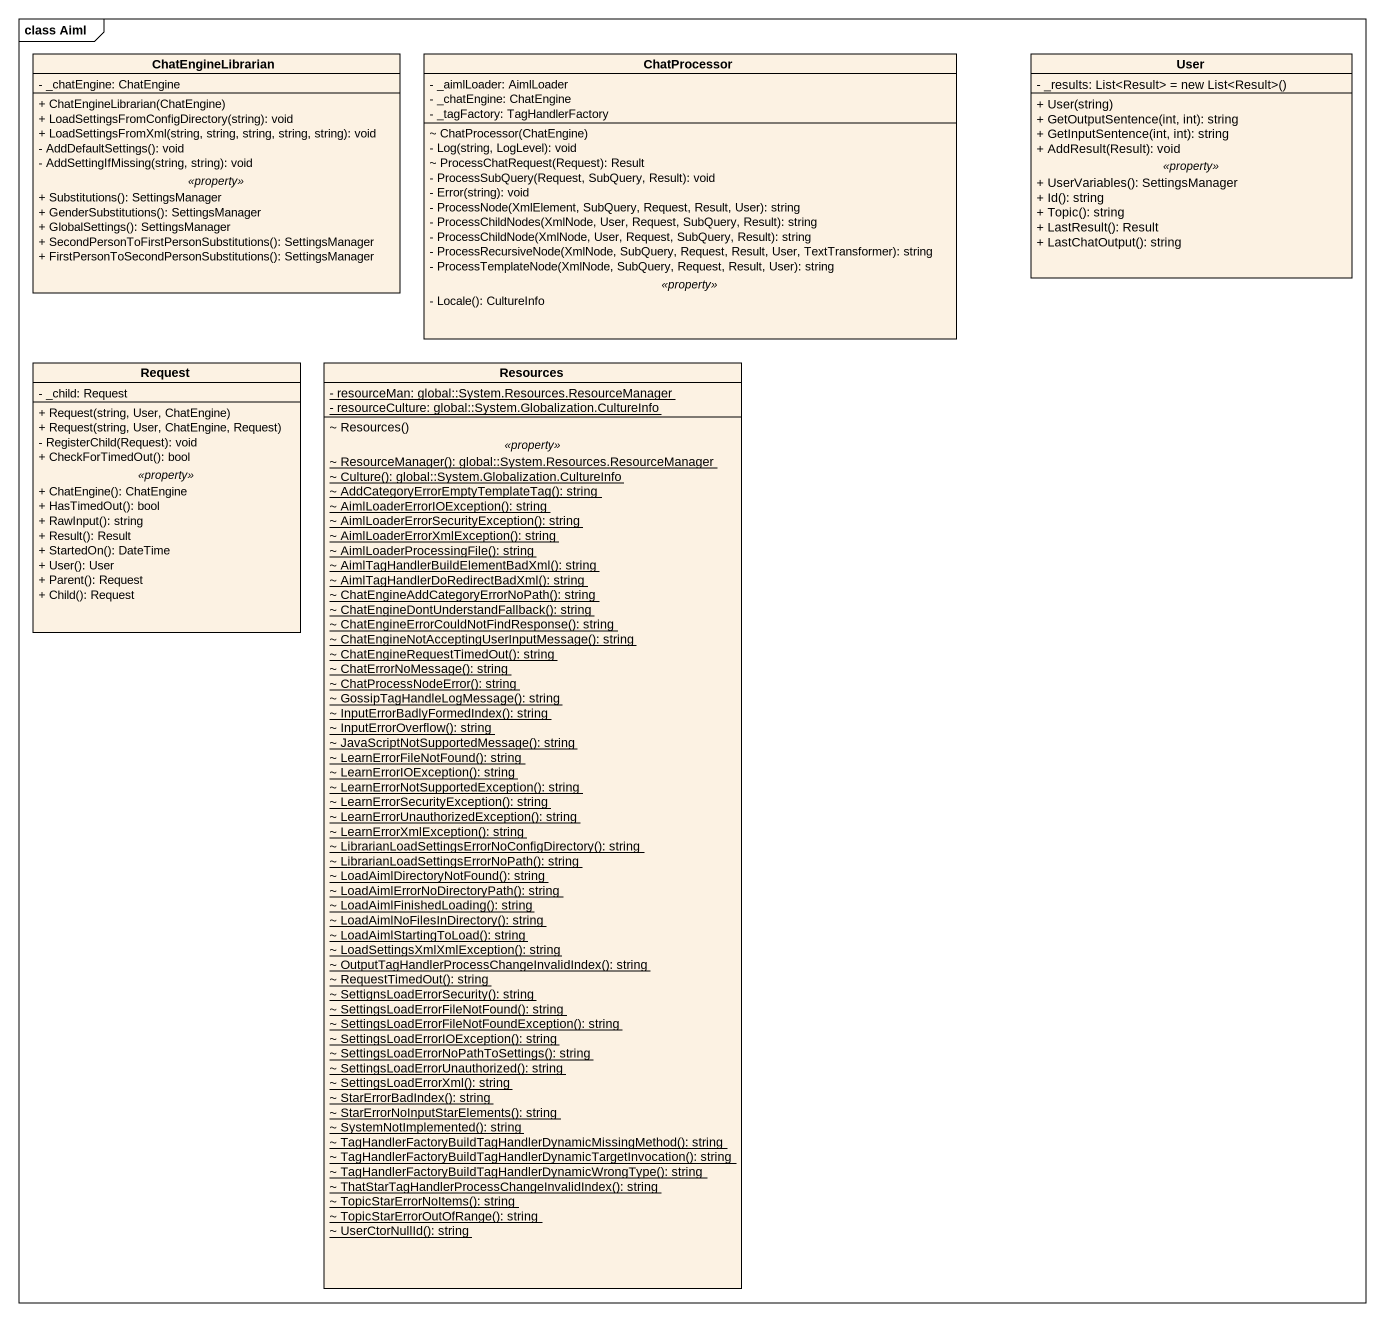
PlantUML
@startuml
mainframe class Aiml
hide circle
hide empty members
skinparam classAttributeIconSize 0
class ChatEngineLibrarian {
  - _chatEngine: ChatEngine
  --
  + ChatEngineLibrarian(ChatEngine)
  + LoadSettingsFromConfigDirectory(string): void
  + LoadSettingsFromXml(string, string, string, string, string): void
  - AddDefaultSettings(): void
  - AddSettingIfMissing(string, string): void
  .. <<property>> ..
  + Substitutions(): SettingsManager
  + GenderSubstitutions(): SettingsManager
  + GlobalSettings(): SettingsManager
  + SecondPersonToFirstPersonSubstitutions(): SettingsManager
  + FirstPersonToSecondPersonSubstitutions(): SettingsManager
}
class ChatProcessor {
  - _aimlLoader: AimlLoader
  - _chatEngine: ChatEngine
  - _tagFactory: TagHandlerFactory
  --
  ~ ChatProcessor(ChatEngine)
  - Log(string, LogLevel): void
  ~ ProcessChatRequest(Request): Result
  - ProcessSubQuery(Request, SubQuery, Result): void
  - Error(string): void
  - ProcessNode(XmlElement, SubQuery, Request, Result, User): string
  - ProcessChildNodes(XmlNode, User, Request, SubQuery, Result): string
  - ProcessChildNode(XmlNode, User, Request, SubQuery, Result): string
  - ProcessRecursiveNode(XmlNode, SubQuery, Request, Result, User, TextTransformer): string
  - ProcessTemplateNode(XmlNode, SubQuery, Request, Result, User): string
  .. <<property>> ..
  - Locale(): CultureInfo
}
class User {
  {field} - _results: List<Result> = new List<Result>()
  --
  + User(string)
  + GetOutputSentence(int, int): string
  + GetInputSentence(int, int): string
  + AddResult(Result): void
  .. <<property>> ..
  + UserVariables(): SettingsManager
  + Id(): string
  + Topic(): string
  + LastResult(): Result
  + LastChatOutput(): string
}
class Request {
  - _child: Request
  --
  + Request(string, User, ChatEngine)
  + Request(string, User, ChatEngine, Request)
  - RegisterChild(Request): void
  + CheckForTimedOut(): bool
  .. <<property>> ..
  + ChatEngine(): ChatEngine
  + HasTimedOut(): bool
  + RawInput(): string
  + Result(): Result
  + StartedOn(): DateTime
  + User(): User
  + Parent(): Request
  + Child(): Request
}
class Resources {
  {static} - resourceMan: global::System.Resources.ResourceManager
  {static} - resourceCulture: global::System.Globalization.CultureInfo
  --
  ~ Resources()
  .. <<property>> ..
  {static} ~ ResourceManager(): global::System.Resources.ResourceManager
  {static} ~ Culture(): global::System.Globalization.CultureInfo
  {static} ~ AddCategoryErrorEmptyTemplateTag(): string
  {static} ~ AimlLoaderErrorIOException(): string
  {static} ~ AimlLoaderErrorSecurityException(): string
  {static} ~ AimlLoaderErrorXmlException(): string
  {static} ~ AimlLoaderProcessingFile(): string
  {static} ~ AimlTagHandlerBuildElementBadXml(): string
  {static} ~ AimlTagHandlerDoRedirectBadXml(): string
  {static} ~ ChatEngineAddCategoryErrorNoPath(): string
  {static} ~ ChatEngineDontUnderstandFallback(): string
  {static} ~ ChatEngineErrorCouldNotFindResponse(): string
  {static} ~ ChatEngineNotAcceptingUserInputMessage(): string
  {static} ~ ChatEngineRequestTimedOut(): string
  {static} ~ ChatErrorNoMessage(): string
  {static} ~ ChatProcessNodeError(): string
  {static} ~ GossipTagHandleLogMessage(): string
  {static} ~ InputErrorBadlyFormedIndex(): string
  {static} ~ InputErrorOverflow(): string
  {static} ~ JavaScriptNotSupportedMessage(): string
  {static} ~ LearnErrorFileNotFound(): string
  {static} ~ LearnErrorIOException(): string
  {static} ~ LearnErrorNotSupportedException(): string
  {static} ~ LearnErrorSecurityException(): string
  {static} ~ LearnErrorUnauthorizedException(): string
  {static} ~ LearnErrorXmlException(): string
  {static} ~ LibrarianLoadSettingsErrorNoConfigDirectory(): string
  {static} ~ LibrarianLoadSettingsErrorNoPath(): string
  {static} ~ LoadAimlDirectoryNotFound(): string
  {static} ~ LoadAimlErrorNoDirectoryPath(): string
  {static} ~ LoadAimlFinishedLoading(): string
  {static} ~ LoadAimlNoFilesInDirectory(): string
  {static} ~ LoadAimlStartingToLoad(): string
  {static} ~ LoadSettingsXmlXmlException(): string
  {static} ~ OutputTagHandlerProcessChangeInvalidIndex(): string
  {static} ~ RequestTimedOut(): string
  {static} ~ SettignsLoadErrorSecurity(): string
  {static} ~ SettingsLoadErrorFileNotFound(): string
  {static} ~ SettingsLoadErrorFileNotFoundException(): string
  {static} ~ SettingsLoadErrorIOException(): string
  {static} ~ SettingsLoadErrorNoPathToSettings(): string
  {static} ~ SettingsLoadErrorUnauthorized(): string
  {static} ~ SettingsLoadErrorXml(): string
  {static} ~ StarErrorBadIndex(): string
  {static} ~ StarErrorNoInputStarElements(): string
  {static} ~ SystemNotImplemented(): string
  {static} ~ TagHandlerFactoryBuildTagHandlerDynamicMissingMethod(): string
  {static} ~ TagHandlerFactoryBuildTagHandlerDynamicTargetInvocation(): string
  {static} ~ TagHandlerFactoryBuildTagHandlerDynamicWrongType(): string
  {static} ~ ThatStarTagHandlerProcessChangeInvalidIndex(): string
  {static} ~ TopicStarErrorNoItems(): string
  {static} ~ TopicStarErrorOutOfRange(): string
  {static} ~ UserCtorNullId(): string
}
@enduml
